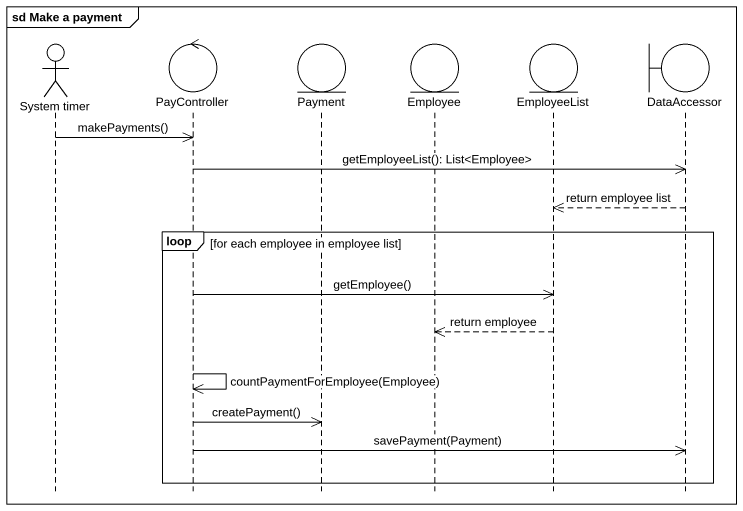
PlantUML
@startuml
mainframe sd Make a payment
hide footbox
actor "System timer" as System_timer
control PayController
entity Payment
entity Employee
entity EmployeeList
boundary DataAccessor

System_timer ->> PayController : makePayments()
PayController ->> DataAccessor : getEmployeeList(): List<Employee>
DataAccessor -->> EmployeeList : return employee list
loop for each employee in employee list
  PayController ->> EmployeeList : getEmployee()
  EmployeeList -->> Employee : return employee
  PayController ->> PayController : countPaymentForEmployee(Employee)
  PayController ->> Payment : createPayment()
  PayController ->> DataAccessor : savePayment(Payment)
end
@enduml
